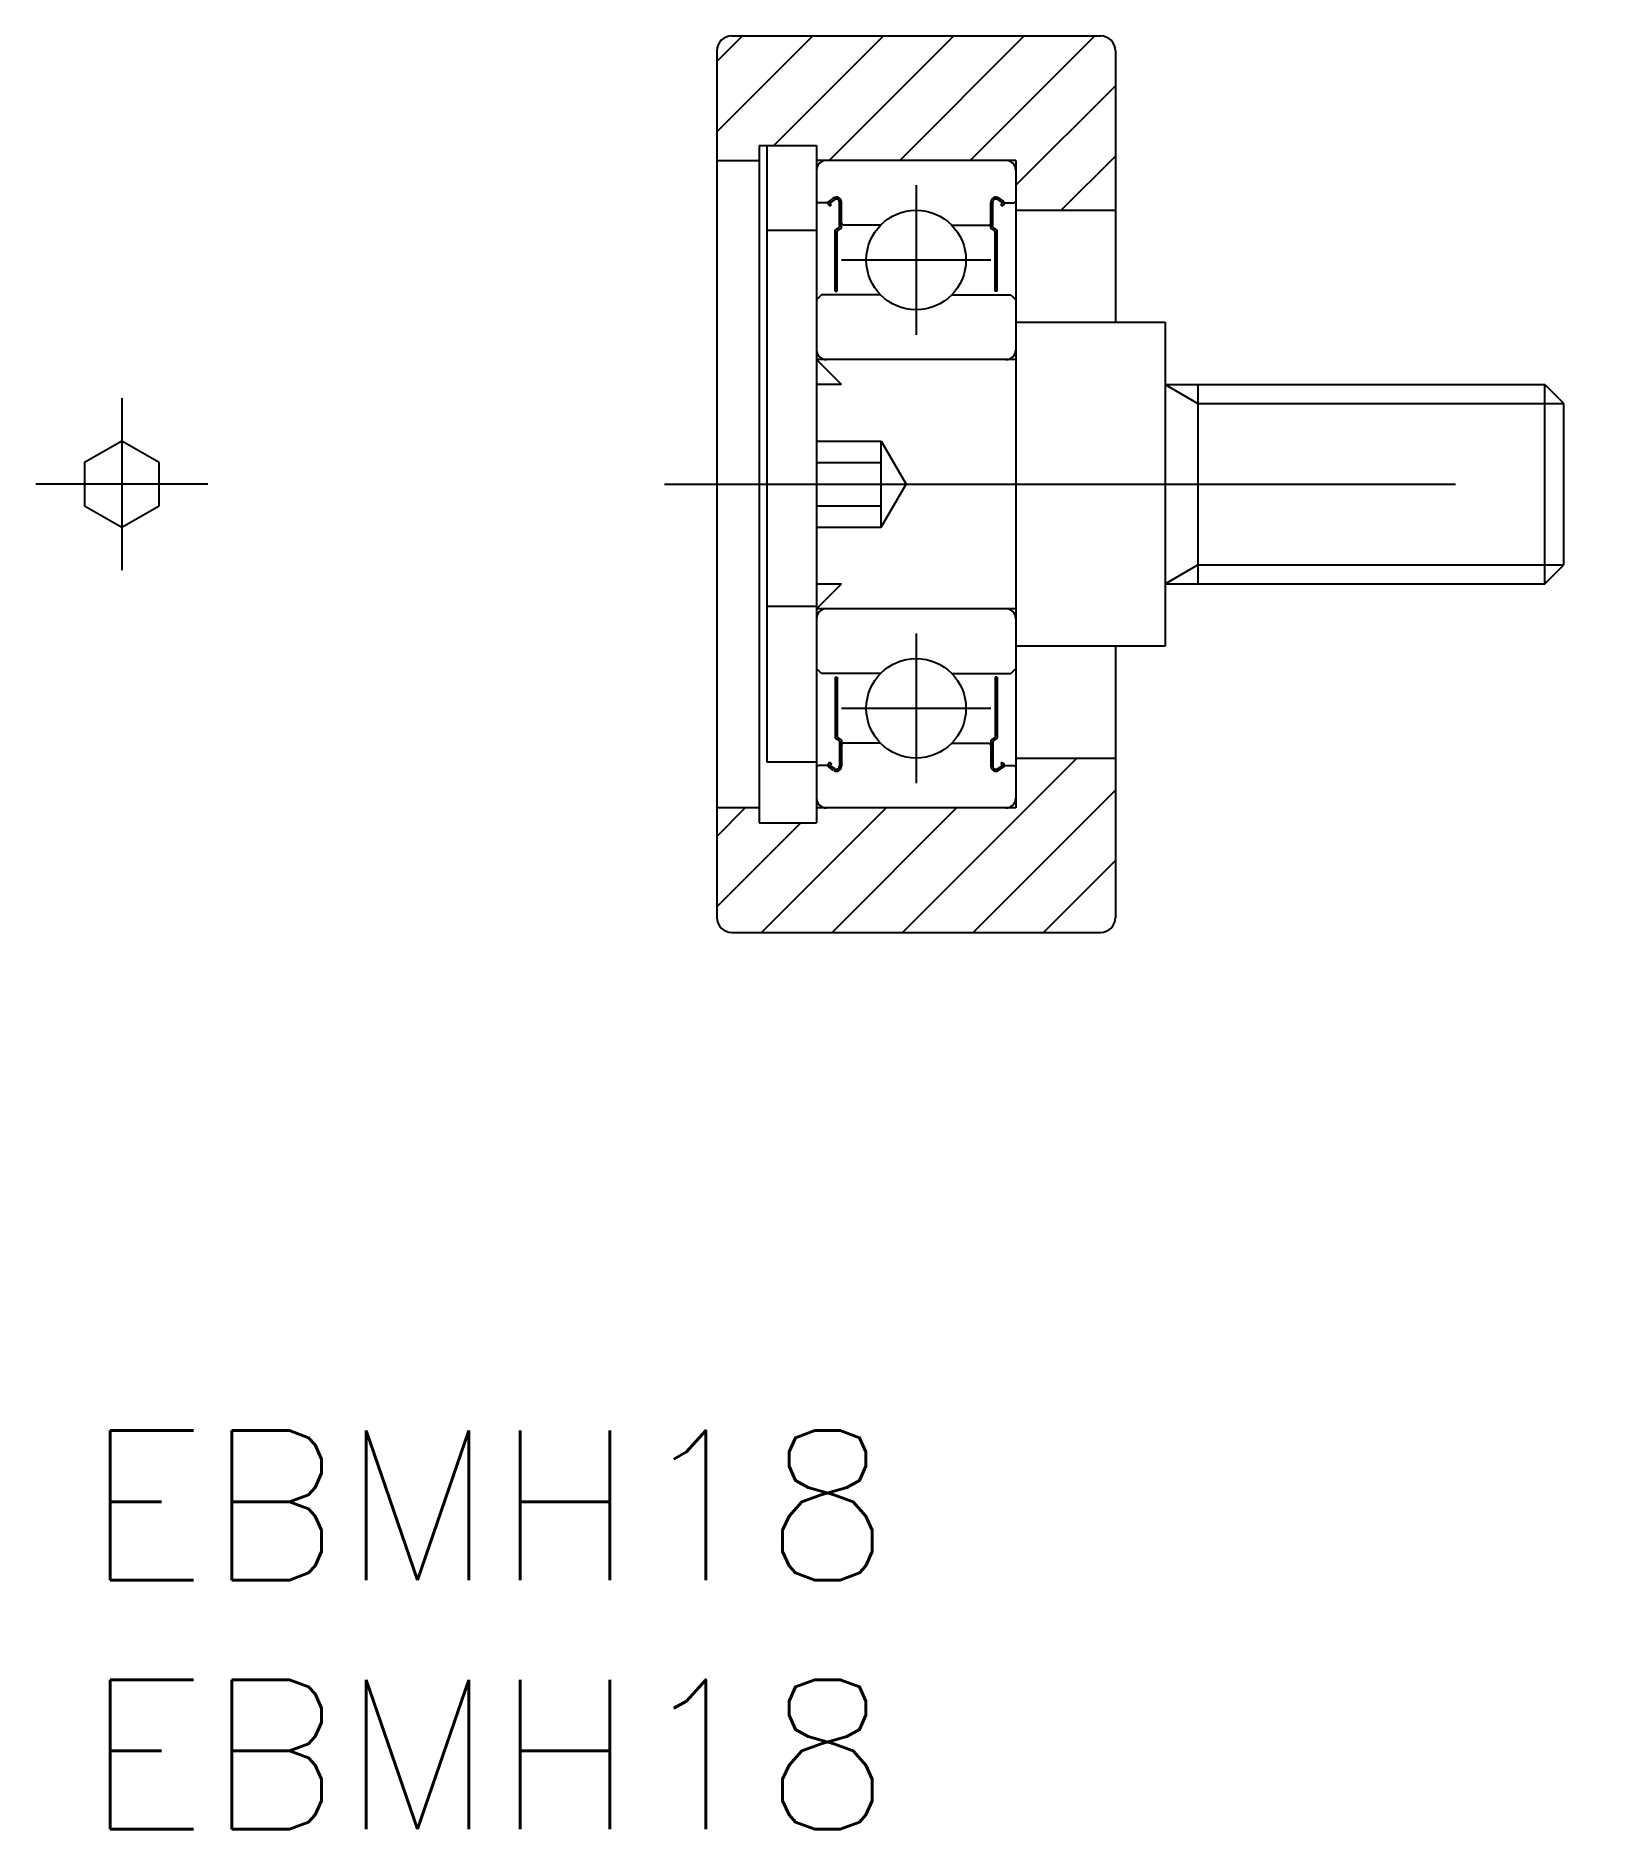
# Model space of a CAD drawing. Extents: x -1 to 30.5, y -8 to 28.
import ezdxf

# ---------------------------------------------------------------- set-up
doc = ezdxf.new("R2010")
doc.units = 0
doc.header["$LTSCALE"] = 0.5
doc.linetypes.add('CENTER', pattern=[50.8, 31.75, -6.35, 6.35, -6.35])
doc.linetypes.add('DASHED', pattern=[19.05, 12.7, -6.35])
for name, color, linetype in [('MSM_CENTER', 1, 'CENTER'), ('MSM_CONTINUOUS', 7, 'CONTINUOUS'), ('MSM_DASHED', 4, 'DASHED'), ('MSM_NARROW', 5, 'CONTINUOUS'), ('MSM_PART_NUMBER', 7, 'CONTINUOUS')]:
    doc.layers.add(name, color=color, linetype=linetype)
doc.styles.get("Standard").update_dxf_attribs({"font": 'txt.shx', "height": 3, "bigfont": 'bigfont.shx'})

# ---------------------------------------------------------------- blocks, each defined once
blk = doc.blocks.new('*U9')
at = {"layer": 'MSM_PART_NUMBER'}
blk.add_text('EBMH18', height=3, dxfattribs=at).set_placement((0, -3))
blk = doc.blocks.new('*U10')
at = {"layer": 'MSM_PART_NUMBER'}
blk.add_text('EBMH18', height=3, dxfattribs=at).set_placement((0, -8))

msp = doc.modelspace()

# ---------------------------------------------------------------- linework, layer by layer
at = {"layer": 'MSM_CENTER'}
for p, q in [((16.694, 25), (16.694, 22)), ((18.194, 23.5), (15.194, 23.5)), ((0.75, 20.726), (0.75, 17.274)), ((2.476, 19), (-0.976, 19)), ((16.694, 16), (16.694, 13)), ((18.194, 14.5), (15.194, 14.5))]:
    msp.add_line(p, q, dxfattribs=at)
at = {"layer": 'MSM_CENTER', "color": 1, "linetype": 'CENTER'}
msp.add_line((11.643, 19), (30.544, 19), dxfattribs=at)
at = {"layer": 'MSM_CONTINUOUS', "color": 7, "linetype": 'CONTINUOUS'}
for p, q in [((12.994, 28), (20.394, 28)), ((12.694, 27.7), (12.694, 10.3)), ((20.694, 27.7), (20.694, 22.25)), ((18.694, 24.5), (20.694, 24.5)), ((18.694, 22.25), (21.694, 22.25)), ((21.694, 22.25), (21.694, 15.75)), ((21.694, 15.75), (18.694, 15.75)), ((20.694, 15.75), (20.694, 10.3)), ((18.694, 13.5), (20.694, 13.5)), ((12.994, 10), (20.394, 10))]:
    msp.add_line(p, q, dxfattribs=at)
at = {"layer": 'MSM_CONTINUOUS'}
for p, q in [((13.544, 25.8), (14.694, 25.8)), ((13.544, 25.8), (13.544, 12.2)), ((13.694, 25.8), (13.694, 13.418)), ((14.694, 25.8), (14.694, 12.2)), ((12.694, 25.5), (13.544, 25.5)), ((18.694, 25.5), (14.694, 25.5)), ((18.694, 25.5), (18.694, 12.5)), ((14.694, 24.68), (14.724, 24.65)), ((14.924, 24.65), (14.724, 24.65)), ((14.964, 24.582), (14.938, 24.607)), ((15.038, 24.746), (14.946, 24.684)), ((14.964, 24.582), (14.992, 24.611)), ((14.992, 24.611), (14.966, 24.636)), ((15.06, 24.713), (14.968, 24.651)), ((15.154, 24.161), (15.154, 24.663)), ((15.194, 24.14), (15.194, 24.663)), ((18.194, 24.14), (18.194, 24.663)), ((18.234, 24.161), (18.234, 24.663)), ((18.327, 24.713), (18.419, 24.651)), ((18.349, 24.746), (18.442, 24.684)), ((18.395, 24.611), (18.421, 24.636)), ((18.423, 24.582), (18.395, 24.611)), ((18.423, 24.582), (18.449, 24.607)), ((18.463, 24.65), (18.664, 24.65)), ((18.694, 24.68), (18.664, 24.65)), ((15.07, 24.098), (15.154, 24.161)), ((15.11, 24.078), (15.194, 24.14)), ((15.224, 24.2), (15.194, 24.23)), ((15.979, 24.2), (15.224, 24.2)), ((17.408, 24.2), (18.164, 24.2)), ((18.164, 24.2), (18.194, 24.23)), ((18.277, 24.078), (18.194, 24.14)), ((18.317, 24.098), (18.234, 24.161)), ((13.694, 24.1), (14.694, 24.1)), ((15.07, 22.872), (15.07, 24.098)), ((15.11, 22.872), (15.11, 24.078)), ((18.277, 22.872), (18.277, 24.078)), ((18.317, 22.872), (18.317, 24.098)), ((14.794, 22.8), (14.694, 22.7)), ((15.979, 22.8), (14.794, 22.8)), ((15.07, 22.872), (15.11, 22.872)), ((17.408, 22.8), (18.594, 22.8)), ((18.317, 22.872), (18.277, 22.872)), ((18.594, 22.8), (18.694, 22.7)), ((18.694, 21.5), (14.694, 21.5)), ((21.694, 21), (29.315, 21)), ((22.35, 21), (22.35, 17)), ((29.315, 17), (29.315, 21)), ((29.694, 20.621), (29.315, 21)), ((29.694, 17.379), (29.694, 20.621)), ((0.75, 19.866), (0, 19.433)), ((1.5, 19.433), (0.75, 19.866)), ((0, 19.433), (0, 18.567)), ((1.5, 18.567), (1.5, 19.433)), ((0, 18.567), (0.75, 18.134)), ((0.75, 18.134), (1.5, 18.567)), ((29.315, 17), (29.694, 17.379)), ((21.694, 17), (29.315, 17)), ((13.694, 16.55), (14.694, 16.55)), ((18.694, 16.5), (14.694, 16.5)), ((14.794, 15.2), (14.694, 15.3)), ((15.979, 15.2), (14.794, 15.2)), ((15.07, 15.128), (15.11, 15.128)), ((15.07, 15.128), (15.07, 13.902)), ((15.11, 15.128), (15.11, 13.922)), ((17.408, 15.2), (18.594, 15.2)), ((18.317, 15.128), (18.277, 15.128)), ((18.277, 15.128), (18.277, 13.922)), ((18.317, 15.128), (18.317, 13.902)), ((18.594, 15.2), (18.694, 15.3)), ((15.07, 13.902), (15.154, 13.839)), ((15.11, 13.922), (15.194, 13.86)), ((15.154, 13.839), (15.154, 13.337)), ((15.194, 13.86), (15.194, 13.337)), ((15.224, 13.8), (15.194, 13.77)), ((15.979, 13.8), (15.224, 13.8)), ((17.408, 13.8), (18.164, 13.8)), ((18.164, 13.8), (18.194, 13.77)), ((18.277, 13.922), (18.194, 13.86)), ((18.194, 13.86), (18.194, 13.337)), ((18.317, 13.902), (18.234, 13.839)), ((18.234, 13.839), (18.234, 13.337)), ((14.694, 13.418), (13.694, 13.418)), ((14.694, 13.32), (14.724, 13.35)), ((14.924, 13.35), (14.724, 13.35)), ((14.964, 13.418), (14.938, 13.393)), ((14.964, 13.418), (14.992, 13.389)), ((14.992, 13.389), (14.966, 13.364)), ((15.06, 13.287), (14.968, 13.349)), ((18.327, 13.287), (18.419, 13.349)), ((18.423, 13.418), (18.395, 13.389)), ((18.395, 13.389), (18.421, 13.364)), ((18.423, 13.418), (18.449, 13.393)), ((18.463, 13.35), (18.664, 13.35)), ((18.694, 13.32), (18.664, 13.35)), ((15.038, 13.254), (14.946, 13.316)), ((18.349, 13.254), (18.442, 13.316)), ((13.544, 12.5), (12.694, 12.5)), ((18.694, 12.5), (14.694, 12.5)), ((13.544, 12.2), (14.694, 12.2))]:
    msp.add_line(p, q, dxfattribs=at)
for centre in [(16.694, 23.5), (16.694, 14.5)]:
    msp.add_circle(centre, 1, dxfattribs=at)
at = {"layer": 'MSM_CONTINUOUS', "color": 7, "linetype": 'CONTINUOUS'}
for centre, start, end in [((12.994, 27.7), 90, 180), ((20.394, 27.7), 360, 90), ((12.994, 10.3), 180, 270), ((20.394, 10.3), 270, 0)]:
    msp.add_arc(centre, 0.3, start, end, dxfattribs=at)
at = {"layer": 'MSM_CONTINUOUS'}
for centre, radius, start, end in [((14.894, 25.3), 0.2, 90, 180), ((18.494, 25.3), 0.2, 0, 90), ((14.973, 24.643), 0.05, 123.5202, 226.0607), ((14.973, 24.643), 0.01, 123.5202, 226.0495), ((15.094, 24.663), 0.1, 0, 123.5202), ((15.094, 24.663), 0.06, 0, 123.5202), ((18.294, 24.663), 0.1, 56.4798, 180), ((18.294, 24.663), 0.06, 56.4798, 180), ((18.414, 24.643), 0.01, 313.9505, 56.4798), ((18.414, 24.643), 0.05, 313.9393, 56.4798), ((14.894, 21.7), 0.2, 180, 270), ((18.494, 21.7), 0.2, 270, 0), ((14.894, 16.3), 0.2, 90, 180), ((18.494, 16.3), 0.2, 0, 90), ((14.973, 13.357), 0.05, 133.9393, 236.4798), ((14.973, 13.357), 0.01, 133.9505, 236.4798), ((15.094, 13.337), 0.1, 236.4798, 0), ((15.094, 13.337), 0.06, 236.4798, 0), ((18.294, 13.337), 0.1, 180, 303.5202), ((18.294, 13.337), 0.06, 180, 303.5202), ((18.414, 13.357), 0.01, 303.5202, 46.0495), ((18.414, 13.357), 0.05, 303.5202, 46.0607), ((14.894, 12.7), 0.2, 180, 270), ((18.494, 12.7), 0.2, 270, 0)]:
    msp.add_arc(centre, radius, start, end, dxfattribs=at)
at = {"layer": 'MSM_DASHED'}
for p, q in [((15.194, 21), (14.694, 21.5)), ((15.194, 21), (14.694, 21)), ((14.694, 19.866), (15.994, 19.866)), ((15.994, 18.134), (15.994, 19.866)), ((15.994, 19.866), (16.494, 19)), ((14.694, 19.433), (15.994, 19.433)), ((15.994, 18.134), (16.494, 19)), ((14.694, 18.567), (15.994, 18.567)), ((14.694, 18.134), (15.994, 18.134)), ((14.694, 17), (15.194, 17)), ((14.694, 16.5), (15.194, 17))]:
    msp.add_line(p, q, dxfattribs=at)
at = {"layer": 'MSM_NARROW'}
for p, q in [((12.694, 26.071), (14.622, 28)), ((12.694, 27.485), (13.208, 28)), ((13.837, 25.8), (16.037, 28)), ((14.951, 25.5), (17.451, 28)), ((16.365, 25.5), (18.865, 28)), ((17.779, 25.5), (20.279, 28)), ((18.694, 25), (20.694, 27)), ((19.608, 24.5), (20.694, 25.586)), ((13.537, 25.5), (13.544, 25.507)), ((21.694, 21), (22.35, 20.621)), ((22.35, 20.621), (29.694, 20.621)), ((21.694, 17), (22.35, 17.379)), ((22.35, 17.379), (29.694, 17.379)), ((16.421, 10), (19.921, 13.5)), ((17.836, 10), (20.694, 12.858)), ((12.694, 11.929), (13.265, 12.5)), ((13.593, 10), (16.093, 12.5)), ((15.007, 10), (17.507, 12.5)), ((12.694, 10.515), (14.379, 12.2)), ((19.25, 10), (20.694, 11.444))]:
    msp.add_line(p, q, dxfattribs=at)

# ---------------------------------------------------------------- block references
at = {"layer": 'MSM_CONTINUOUS'}
for name in ['*U9', '*U10']:
    msp.add_blockref(name, (0, 0), dxfattribs=at)

doc.saveas('drawing.dxf')
